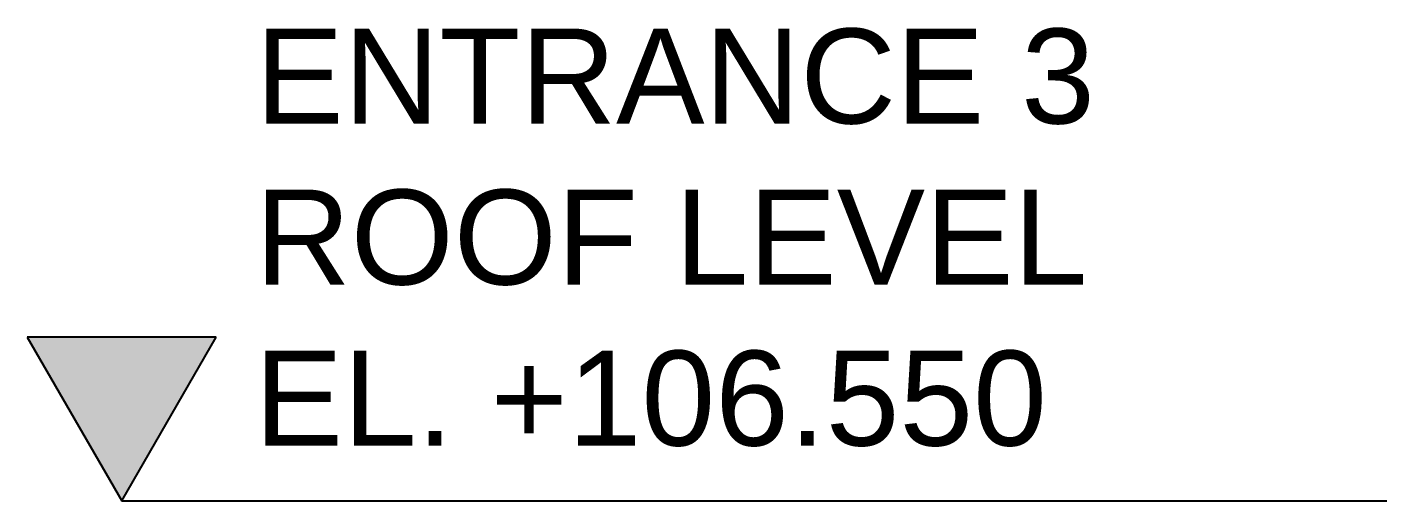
# Model space of a CAD drawing. Header units: millimetres. Extents: x 3774 to 718460, y -768339 to 192544.
# Drawn here: x 329240 to 331389, y -759914 to -759165 of the extents above; entities that cross this region are included whole.
import ezdxf

# ---------------------------------------------------------------- set-up
doc = ezdxf.new("R2010")
doc.units = ezdxf.units.MM
for name, color, linetype in [('000 - 0_SYM_DWG_GRIDLINE_MAIN_COLOR_251', 7, 'Continuous'), ('000 - 0_SYM_DWG_LEVEL_MAIN_COLOR_2', 7, 'Continuous'), ('000 - 0_SYM_DWG_LEVEL_TEXT', 7, 'Continuous')]:
    doc.layers.add(name, color=color, linetype=linetype)
doc.styles.add('Arial_1', font='arial.ttf', dxfattribs={"height": 125})

# ---------------------------------------------------------------- blocks, each defined once
blk = doc.blocks.new('*U5900')
at = {"layer": '000 - 0_SYM_DWG_LEVEL_MAIN_COLOR_2'}
blk.add_hatch(color=7, dxfattribs=at).paths.add_polyline_path([(-167.011, 5.177), (-170, 0), (-172.989, 5.177)])
at = {"layer": '000 - 0_SYM_DWG_GRIDLINE_MAIN_COLOR_251', "color": 7}
blk.add_lwpolyline([(-170, 0), (-139, 0), (-134.5, 0), (-130, 0)], dxfattribs=at)
at = {"layer": '000 - 0_SYM_DWG_LEVEL_MAIN_COLOR_2', "color": 7, "lineweight": 25}
for p, q in [((-167.011, 5.177), (-172.989, 5.177)), ((-172.989, 5.177), (-170, 0)), ((-170, 0), (-167.011, 5.177))]:
    blk.add_line(p, q, dxfattribs=at)
at = {"layer": '000 - 0_SYM_DWG_LEVEL_TEXT', "color": 7, "style": 'Arial_1'}
for tag, p in [('LV_NAME_1', (-165.775, 11.925)), ('LV_NAME_2', (-165.787, 6.835)), ('LV_NAME_3', (-165.798, 1.744))]:
    blk.add_attdef(tag, p, '', height=3, dxfattribs=at)
blk = doc.blocks.new('W-1-PP19-SE-ENT3_20260407-104913_PP19_ENT3_ELE1_DIMS_1')
at = {"color": 7, "xscale": 50, "yscale": 50, "zscale": 50}
blk.add_blockref('*U5900', (-22800, 106550), dxfattribs=at).add_auto_attribs({'LV_NAME_1': 'ENTRANCE 3 ', 'LV_NAME_2': 'ROOF LEVEL', 'LV_NAME_3': 'EL. +106.550'})

msp = doc.modelspace()

# ---------------------------------------------------------------- block references
at = {"color": 7}
msp.add_blockref('W-1-PP19-SE-ENT3_20260407-104913_PP19_ENT3_ELE1_DIMS_1', (360689.371, -866463.718), dxfattribs=at)

doc.saveas('drawing.dxf')
